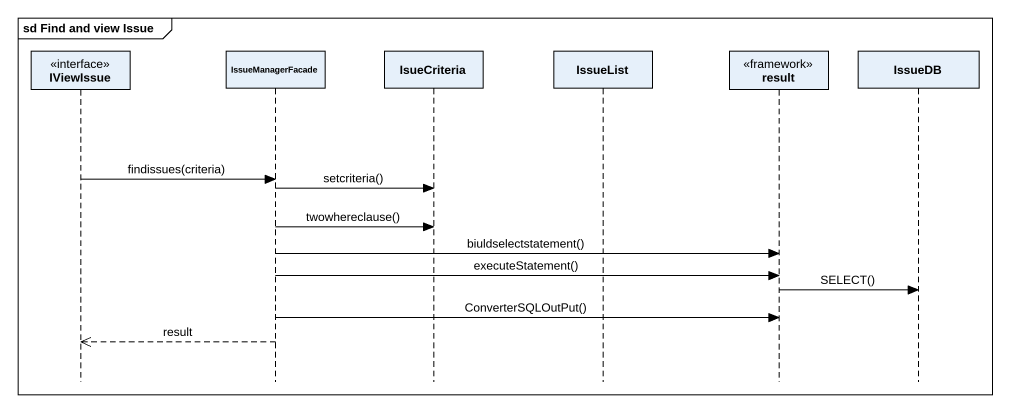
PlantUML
@startuml
mainframe sd Find and view Issue
hide footbox
participant IViewIssue <<interface>>
participant IssueManagerFacade
participant IsueCriteria
participant IssueList
participant result <<framework>>
participant IssueDB

IViewIssue -> IssueManagerFacade : findissues(criteria)
IssueManagerFacade -> IsueCriteria : setcriteria()
IssueManagerFacade -> IsueCriteria : twowhereclause()
IssueManagerFacade -> result : biuldselectstatement()
IssueManagerFacade -> result : executeStatement()
result -> IssueDB : SELECT()
IssueManagerFacade -> result : ConverterSQLOutPut()
IssueManagerFacade -->> IViewIssue : result
@enduml
